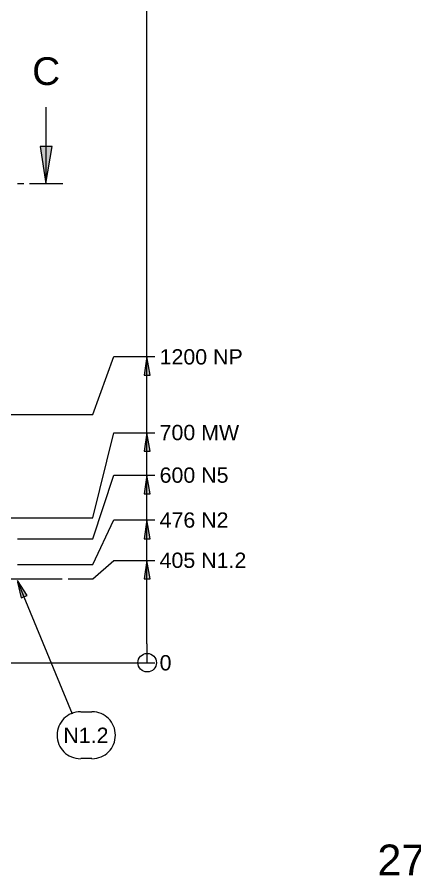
# Model space of a CAD drawing. Header units: millimetres. Extents: x 0 to 62767, y -13570 to 23963.
# Drawn here: x 9522 to 11442, y 4554 to 8703 of the extents above; entities that cross this region are included whole.
import ezdxf

# ---------------------------------------------------------------- set-up
doc = ezdxf.new("R2010")
doc.units = ezdxf.units.MM

msp = doc.modelspace()

# ---------------------------------------------------------------- hatches: boundary and pattern name
h = msp.add_hatch(color=7)
h.dxf.hatch_style = 2
h.paths.add_polyline_path([(9632.381, 8078.095), (9660.952, 7899.048), (9691.429, 8078.095)])
h = msp.add_hatch(color=7)
h.dxf.hatch_style = 2
h.paths.add_polyline_path([(10163.809, 6973.333), (10148.571, 7062.857), (10135.238, 6973.333)])
h = msp.add_hatch(color=7)
h.dxf.hatch_style = 2
h.paths.add_polyline_path([(10163.809, 6605.714), (10148.571, 6695.238), (10135.238, 6605.714)])
h = msp.add_hatch(color=7)
h.dxf.hatch_style = 2
h.paths.add_polyline_path([(10163.809, 6400), (10148.571, 6489.524), (10135.238, 6400)])
h = msp.add_hatch(color=7)
h.dxf.hatch_style = 2
h.paths.add_polyline_path([(10163.809, 6182.857), (10148.571, 6274.285), (10135.238, 6182.857)])
h = msp.add_hatch(color=7)
h.dxf.hatch_style = 2
h.paths.add_polyline_path([(10163.809, 5988.571), (10148.571, 6078.095), (10135.238, 5988.571)])
h = msp.add_hatch(color=7)
h.dxf.hatch_style = 2
h.paths.add_polyline_path([(9569.524, 5908.571), (9520, 5986.666), (9540.952, 5897.143)])

# ---------------------------------------------------------------- linework, layer by layer
at = {"color": 7, "lineweight": 0}
for points in [[(10148.571, 7062.857), (10148.571, 9792.381)], [(9660.952, 8268.571), (9660.952, 8078.095)], [(9660.952, 8078.095), (9660.952, 7899.048)], [(9523.809, 7899.048), (9554.286, 7899.048)], [(9580.952, 7899.048), (9742.857, 7899.048)], [(9580.952, 7899.048), (9742.857, 7899.048)], [(9887.619, 6782.857), (9988.571, 7062.857), (10186.667, 7062.857)], [(10148.571, 6973.333), (10148.571, 7062.857)], [(10148.571, 6695.238), (10148.571, 6973.333)], [(6274.285, 6782.857), (9887.619, 6782.857)], [(9887.619, 6283.81), (9988.571, 6695.238), (10186.667, 6695.238)], [(10148.571, 6605.714), (10148.571, 6695.238)], [(10148.571, 6489.524), (10148.571, 6605.714)], [(9887.619, 6182.857), (9988.571, 6489.524), (10186.667, 6489.524)], [(10148.571, 6400), (10148.571, 6489.524)], [(10148.571, 6274.285), (10148.571, 6400)], [(7070.476, 6283.81), (9887.619, 6283.81)], [(9887.619, 6059.048), (9988.571, 6274.285), (10186.667, 6274.285)], [(10148.571, 6182.857), (10148.571, 6274.285)], [(9523.809, 6182.857), (9887.619, 6182.857)], [(10148.571, 6078.095), (10148.571, 6182.857)], [(9523.809, 6059.048), (9887.619, 6059.048)], [(9767.619, 5988.571), (9887.619, 5988.571), (9988.571, 6078.095), (10186.667, 6078.095)], [(10148.571, 5988.571), (10148.571, 6078.095)], [(9302.857, 5988.571), (9520, 5988.571), (9739.048, 5988.571)], [(9569.524, 5908.571), (9523.809, 5980.952)], [(9523.809, 5979.048), (9554.286, 5902.857), (9786.667, 5337.143)], [(10148.571, 5674.285), (10148.571, 5988.571)], [(9523.809, 5973.333), (9540.952, 5897.143)], [(9540.952, 5897.143), (9569.524, 5908.571)], [(10148.571, 5674.285), (10148.571, 5582.857)], [(9367.619, 5582.857), (9887.619, 5582.857), (9988.571, 5582.857), (10186.667, 5582.857)], [(9827.618, 5346.666), (9816.031, 5346.081), (9804.778, 5344.364), (9793.917, 5341.571), (9783.504, 5337.76), (9773.597, 5332.988), (9764.253, 5327.311), (9755.528, 5320.787), (9747.48, 5313.472), (9740.165, 5305.424), (9733.641, 5296.699), (9727.964, 5287.355), (9723.191, 5277.448), (9719.38, 5267.035), (9716.588, 5256.174), (9714.87, 5244.921), (9714.285, 5233.333), (9714.87, 5221.745), (9716.588, 5210.493), (9719.38, 5199.631), (9723.191, 5189.219), (9727.964, 5179.312), (9733.641, 5169.967), (9740.165, 5161.243), (9747.48, 5153.194), (9755.528, 5145.88), (9764.253, 5139.355), (9773.597, 5133.679), (9783.504, 5128.906), (9793.917, 5125.095), (9804.778, 5122.302), (9816.031, 5120.585), (9827.618, 5120)], [(9828.571, 5346.667), (9881.905, 5346.667)], [(9882.846, 5120), (9894.433, 5120.584), (9905.686, 5122.3), (9916.548, 5125.092), (9926.961, 5128.902), (9936.868, 5133.673), (9946.213, 5139.349), (9954.939, 5145.872), (9962.988, 5153.186), (9970.303, 5161.234), (9976.828, 5169.958), (9982.506, 5179.302), (9987.28, 5189.208), (9991.092, 5199.62), (9993.885, 5210.481), (9995.604, 5221.734), (9996.19, 5233.322), (9995.606, 5244.91), (9993.89, 5256.163), (9991.098, 5267.024), (9987.288, 5277.437), (9982.517, 5287.345), (9976.841, 5296.69), (9970.318, 5305.415), (9963.004, 5313.464), (9954.956, 5320.779), (9946.232, 5327.305), (9936.888, 5332.982), (9926.982, 5337.756), (9916.57, 5341.568), (9905.709, 5344.362), (9894.456, 5346.08), (9882.868, 5346.666)], [(9828.571, 5121.905), (9881.905, 5121.905)]]:
    msp.add_lwpolyline(points, dxfattribs=at)
for points in [[(9632.381, 8078.095), (9660.952, 7899.048), (9691.429, 8078.095)], [(10163.809, 6973.333), (10148.571, 7062.857), (10135.238, 6973.333)], [(10163.809, 6605.714), (10148.571, 6695.238), (10135.238, 6605.714)], [(10163.809, 6400), (10148.571, 6489.524), (10135.238, 6400)], [(10163.809, 6182.857), (10148.571, 6274.285), (10135.238, 6182.857)], [(10163.809, 5988.571), (10148.571, 6078.095), (10135.238, 5988.571)]]:
    msp.add_lwpolyline(points, close=True, dxfattribs=at)
msp.add_circle((10149.524, 5583.81), 44.762, dxfattribs=at)

# ---------------------------------------------------------------- texts
at = {"color": 7, "attachment_point": 1}
for s, insert, char_height in [('{\\fArial|b0|i0|c0;C}', (9594.285, 8509.235), 133.99712), ('{\\fArial|b0|i0|c0;1200 NP}', (10209.524, 7098.597), 73.83514), ('{\\fArial|b0|i0|c0;700 MW}', (10209.524, 6732.883), 73.83514), ('{\\fArial|b0|i0|c0;600 N5}', (10209.524, 6527.169), 73.83514), ('{\\fArial|b0|i0|c0;476 N2}', (10209.524, 6310.026), 73.83514), ('{\\fArial|b0|i0|c0;405 N1.2}', (10209.524, 6115.74), 73.83514), ('{\\fArial|b0|i0|c0;0}', (10209.524, 5620.501), 73.83514), ('{\\fArial|b0|i0|c0;N1.2}', (9744.762, 5270.026), 73.83514), ('{\\fArial|b0|i0|c0;270}', (11260.953, 4705.228), 149.03763)]:
    msp.add_mtext(s, dxfattribs=dict(at, insert=insert, char_height=char_height))

doc.saveas('drawing.dxf')
